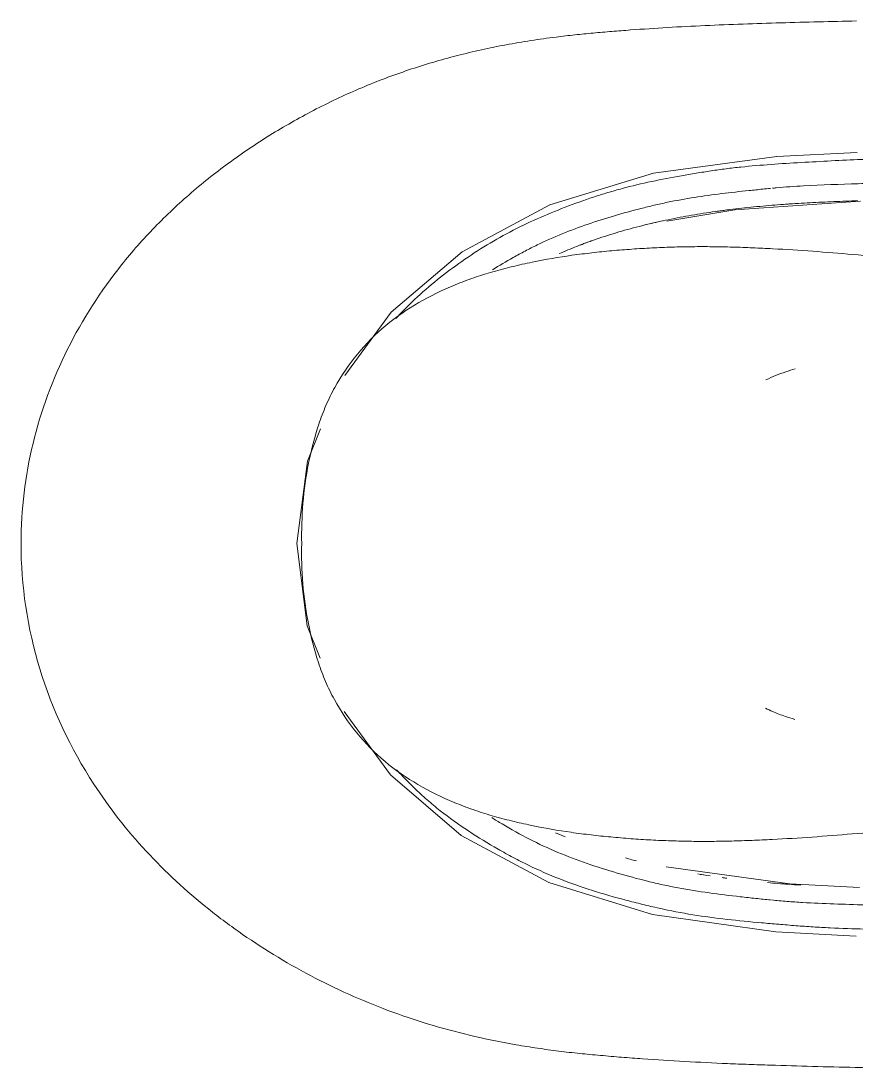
# Model space of a CAD drawing. Header units: millimetres. Extents: x -43239 to -23104, y -13901 to 9341.
# Drawn here: x -26719.9 to -26474.5, y -2205.3 to -1896.8 of the extents above; entities that cross this region are included whole.
import ezdxf

# ---------------------------------------------------------------- set-up
doc = ezdxf.new("R2010")
doc.units = ezdxf.units.MM
doc.layers.add('A-GENM', color=13, linetype='Continuous', lineweight=9)
doc.layers.add('G-IMPT', color=8, linetype='Continuous', lineweight=9)

# ---------------------------------------------------------------- blocks, each defined once
blk = doc.blocks.new('DURAVIT_218209-DuraStyle-Basic-floor-mounted-toi - Default-V26-Comedor')
at = {"layer": 'A-GENM'}
for points, knots in [([(-66.13, -485.97), (-67.78, -484.46), (-71.48, -480.85), (-76.93, -474.66), (-82.35, -467.53), (-87.28, -460.19), (-91.66, -452.56), (-95.52, -444.53), (-98.92, -436.28), (-101.42, -429.33), (-103.21, -423.74), (-104.81, -418.06), (-106.52, -410.86), (-107.93, -403.58), (-108.92, -397.74), (-109.63, -393.37), (-110.25, -388.99), (-110.92, -383.13), (-111.56, -375.77), (-112.1, -366.91), (-112.61, -358.05), (-113.04, -349.21), (-113.28, -340.34), (-113.46, -331.48), (-113.75, -319.66), (-114.16, -304.9), (-114.58, -287.18), (-114.99, -269.46), (-115.5, -245.83), (-116.08, -216.3), (-116.66, -180.85), (-117.3, -133.59), (-117.84, -74.51), (-117.99, -27.25), (-118, -3.61)], [0.1286656, 0.1286656, 0.1286656, 0.1286656, 0.140625, 0.15625, 0.171875, 0.1875, 0.203125, 0.21875, 0.234375, 0.25, 0.2578125, 0.265625, 0.28125, 0.296875, 0.3046875, 0.3125, 0.3203125, 0.328125, 0.34375, 0.359375, 0.375, 0.390625, 0.40625, 0.421875, 0.4375, 0.46875, 0.5, 0.53125, 0.5625, 0.625, 0.6875, 0.75, 0.875, 1, 1, 1, 1]), ([(118, -3.61), (117.99, -30.62), (117.8, -84.64), (116.95, -165.65), (115.81, -233.17), (114.73, -280.4), (114.12, -307.44), (113.62, -324.33), (113.28, -337.83), (113.08, -347.96), (112.8, -356.4), (112.45, -363.13), (112.08, -368.17), (111.67, -373.22), (111.11, -379.97), (110.3, -388.4), (108.99, -398.46), (107.42, -406.71), (105.88, -413.27), (104.23, -419.84), (101.9, -428.01), (98.55, -437.62), (95.2, -445.3), (92.16, -451.27), (88.92, -457.23), (84.49, -464.52), (79.53, -471.43), (75.25, -476.63), (71.89, -480.31), (68.93, -483.25), (67.08, -485), (66.45, -485.58)], [0, 0, 0, 0, 0.1428571, 0.2857143, 0.4285714, 0.5, 0.5357143, 0.5714286, 0.5892857, 0.6071429, 0.625, 0.6339286, 0.6428571, 0.6517857, 0.6607143, 0.6785714, 0.6964286, 0.7142857, 0.7232143, 0.7321429, 0.75, 0.7678571, 0.7857143, 0.7946429, 0.8035714, 0.8214286, 0.8392857, 0.8482143, 0.8571429, 0.8660714, 0.8705906, 0.8705906, 0.8705906, 0.8705906]), ([(-104.54, -375.35), (-104.58, -374.97), (-104.87, -371.92), (-105.48, -363.52), (-105.82, -352.79), (-106.1, -342.04), (-106.5, -331.29), (-106.84, -317.79), (-107.38, -294.66), (-108.11, -264.75), (-108.86, -227.87), (-109.5, -191), (-110.21, -141.83), (-110.74, -87.33), (-110.93, -45.12), (-110.97, -27.5)], [-0.6666667, -0.6666667, -0.6666667, -0.6666667, -0.6645833, -0.65, -0.6208333, -0.60625, -0.5916667, -0.5625, -0.5333333, -0.4666667, -0.4, -0.3333333, -0.2666667, -0.1333333, -0.037755, -0.037755, -0.037755, -0.037755]), ([(104.54, -375.35), (104.69, -373.82), (104.96, -370.77), (105.36, -364.66), (105.69, -357), (105.94, -347.8), (106.23, -338.59), (106.55, -329.36), (106.86, -317.02), (107.21, -301.59), (107.67, -283.17), (108.51, -246.31), (109.56, -190.99), (110.5, -117.25), (110.83, -68.07), (110.92, -43.49)], [0.3333333, 0.3333333, 0.3333333, 0.3333333, 0.3416667, 0.35, 0.3666667, 0.3833333, 0.4, 0.4166667, 0.4333333, 0.4666667, 0.5, 0.5333333, 0.6666667, 0.8, 0.9333333, 0.9333333, 0.9333333, 0.9333333]), ([(153.69, -350.72), (153.94, -339.1), (154.18, -321.76), (154.47, -298.37), (154.59, -286.8), (154.64, -281.05)], [-1, -1, -1, -1, -0.5, -0.25, 0, 0, 0, 0]), ([(-153.69, -350.72), (-153.61, -354.42), (-153.44, -361.84), (-153.14, -372.97), (-152.78, -384.02), (-152.31, -395.24), (-151.72, -406.24), (-151.11, -415.27), (-150.61, -421.65), (-150.29, -425.32), (-149.95, -429.05), (-149.54, -433.41), (-148.81, -439.61), (-147.85, -446.39), (-146.59, -453.71), (-145.12, -460.92), (-142.83, -470.48), (-139.28, -482.42), (-134.1, -496.09), (-127.79, -509.54), (-120.53, -522.36), (-112.4, -534.55), (-103.16, -546.24), (-93, -557.02), (-78.25, -570.02), (-57.43, -583.41), (-29.53, -593.67), (-9.85, -596.02), (0, -596.03)], [-1, -1, -1, -1, -0.965909, -0.931818, -0.897727, -0.863636, -0.829545, -0.795455, -0.778409, -0.769886, -0.761364, -0.744318, -0.727273, -0.704545, -0.681818, -0.659091, -0.636364, -0.590909, -0.545455, -0.5, -0.454545, -0.409091, -0.363636, -0.318182, -0.272727, -0.181818, -0.090909, 0, 0, 0, 0]), ([(-85.24, -437.98), (-85.98, -436.27), (-88.48, -430.24), (-91.31, -421.88), (-93.73, -412.83), (-95.3, -405.94), (-96.62, -399.01), (-97.7, -392.17), (-98.58, -385.29), (-99.31, -378.18), (-99.88, -371.16), (-100.3, -364.34), (-100.64, -357.3), (-100.81, -352.56), (-100.89, -350.25)], [0.5555556, 0.5555556, 0.5555556, 0.5555556, 0.5833333, 0.6527778, 0.6875, 0.7222222, 0.7569444, 0.7916667, 0.8263889, 0.8611111, 0.8958333, 0.9305556, 0.9652778, 1, 1, 1, 1]), ([(0, -596.03), (12.5, -596.02), (37.47, -592.21), (67.88, -577.74), (90.88, -559.65), (104.98, -544.3), (114.96, -530.83), (121.67, -520.38), (127.75, -509.49), (133.16, -498.14), (137.75, -486.62), (141.68, -474.67), (144.84, -462.51), (146.87, -452.4), (148.19, -444.11), (148.89, -438.87), (149.38, -434.69), (149.7, -431.65), (149.98, -428.68), (150.36, -424.48), (150.79, -419.34), (151.41, -411.1), (152.03, -400.8), (152.53, -390.32), (152.85, -381.91), (153.12, -373.61), (153.41, -363.2), (153.6, -354.86), (153.69, -350.72)], [-1, -1, -1, -1, -0.884615, -0.769231, -0.692308, -0.615385, -0.576923, -0.538462, -0.5, -0.461538, -0.423077, -0.384615, -0.346154, -0.307692, -0.288462, -0.269231, -0.259615, -0.25, -0.240385, -0.230769, -0.211538, -0.192308, -0.153846, -0.115385, -0.096154, -0.076923, -0.038462, 0, 0, 0, 0]), ([(0, -513.55), (-3.94, -513.62), (-11.84, -513.4), (-23.6, -511.76), (-33.2, -509.33), (-40.6, -506.55), (-47.68, -503.09), (-55.88, -497.52), (-64.36, -489.15), (-71.05, -479.37), (-75.37, -470.44), (-78.18, -463.06), (-79.94, -457.46), (-81.44, -451.76), (-83.19, -443.96), (-84.52, -436.2), (-85.53, -428.33), (-86.12, -422.54), (-86.6, -416.61), (-86.97, -410.76), (-87.22, -404.88), (-87.35, -398.87), (-87.36, -392.98), (-87.24, -387.05), (-87.04, -381.08), (-86.68, -373.3), (-86.06, -363.47), (-85.44, -355.64), (-85.09, -351.67)], [-1, -1, -1, -1, -0.944444, -0.888889, -0.833333, -0.805556, -0.777778, -0.722222, -0.666667, -0.611111, -0.555556, -0.527778, -0.5, -0.472222, -0.444444, -0.388889, -0.361111, -0.333333, -0.305556, -0.277778, -0.25, -0.222222, -0.194444, -0.166667, -0.138889, -0.111111, -0.055556, 0, 0, 0, 0]), ([(85.09, -351.67), (85.43, -355.63), (86.06, -363.44), (86.68, -373.27), (87.04, -381.06), (87.24, -387.04), (87.36, -392.99), (87.35, -398.89), (87.22, -404.91), (86.97, -410.81), (86.6, -416.68), (86.11, -422.61), (85.52, -428.39), (84.51, -436.23), (83.19, -443.96), (81.44, -451.77), (79.94, -457.49), (78.17, -463.11), (75.34, -470.51), (71.02, -479.43), (64.33, -489.2), (55.84, -497.56), (47.63, -503.11), (40.55, -506.56), (33.16, -509.34), (23.57, -511.77), (11.83, -513.4), (3.94, -513.62), (0, -513.55)], [-1, -1, -1, -1, -0.944444, -0.888889, -0.861111, -0.833333, -0.805556, -0.777778, -0.75, -0.722222, -0.694444, -0.666667, -0.638889, -0.611111, -0.555556, -0.527778, -0.5, -0.472222, -0.444444, -0.388889, -0.333333, -0.277778, -0.222222, -0.194444, -0.166667, -0.111111, -0.055556, 0, 0, 0, 0]), ([(-100.14, -366.81), (-100.07, -368.02), (-99.97, -369.59), (-99.86, -371.16), (-99.83, -371.53)], [0.08214174, 0.08214174, 0.08214174, 0.08214174, 0.1, 0.10545359, 0.10545359, 0.10545359, 0.10545359]), ([(100.15, -366.76), (100.07, -367.96), (99.98, -369.4), (99.88, -370.83), (99.86, -371.07)], [0.08185705, 0.08185705, 0.08185705, 0.08185705, 0.1, 0.10358057, 0.10358057, 0.10358057, 0.10358057]), ([(-51.47, -368.61), (-51.2, -369.56), (-50.56, -371.6), (-49.51, -374.38), (-48.69, -376.24), (-48.25, -377.17)], [0.25549761, 0.25549761, 0.25549761, 0.25549761, 0.27777778, 0.30555556, 0.33333333, 0.33333333, 0.33333333, 0.33333333]), ([(48.24, -377.17), (48.57, -376.48), (49.42, -374.61), (50.47, -371.89), (51.2, -369.55), (51.47, -368.6)], [0.66666667, 0.66666667, 0.66666667, 0.66666667, 0.6875, 0.72222222, 0.74450398, 0.74450398, 0.74450398, 0.74450398]), ([(-80.46, -457.58), (-81.71, -455.59), (-83.6, -452.41), (-85.99, -448), (-88.42, -443.28), (-91.13, -437.14), (-93.96, -429.55), (-96.42, -421.8), (-98.2, -415.29), (-99.51, -410.11), (-100.66, -404.87), (-102.32, -395.62), (-103.45, -386.24), (-104.2, -378.77), (-104.41, -376.66), (-104.49, -375.89)], [-0.8230531, -0.8230531, -0.8230531, -0.8230531, -0.8104167, -0.803125, -0.7958333, -0.78125, -0.7666667, -0.7520833, -0.7375, -0.7302083, -0.7229167, -0.7083333, -0.6791667, -0.671875, -0.6676585, -0.6676585, -0.6676585, -0.6676585]), ([(80.46, -457.59), (81.09, -456.58), (83.32, -452.92), (86.87, -446.52), (90.72, -438.23), (93.98, -429.55), (96.75, -420.68), (98.75, -413.26), (100.14, -407.31), (101.33, -401.29), (102.53, -393.7), (103.45, -386.05), (104.08, -380.02), (104.38, -377.05), (104.52, -375.61)], [0.1769276, 0.1769276, 0.1769276, 0.1769276, 0.1833333, 0.2, 0.2166667, 0.2333333, 0.25, 0.2666667, 0.275, 0.2833333, 0.3, 0.3166667, 0.325, 0.3328448, 0.3328448, 0.3328448, 0.3328448]), ([(-98.2, -388.18), (-98.11, -388.95), (-97.95, -390.15), (-97.78, -391.34), (-97.72, -391.77)], [0.18839925, 0.18839925, 0.18839925, 0.18839925, 0.2, 0.20637953, 0.20637953, 0.20637953, 0.20637953]), ([(-94.94, -407.46), (-94.73, -408.41), (-94.35, -410.11), (-93.94, -411.81), (-93.76, -412.55)], [0.28548391, 0.28548391, 0.28548391, 0.28548391, 0.3, 0.311379, 0.311379, 0.311379, 0.311379])]:
    blk.add_open_spline(points, degree=3, knots=knots, dxfattribs=at)
for points in [[(-85.09, -351.67), (-84.79, -347.41), (-83.75, -338.99), (-81.81, -331.1), (-80.6, -327.37)], [(80.6, -327.37), (81.83, -331.18), (83.78, -339.16), (84.8, -347.5), (85.09, -351.67)], [(99.44, -376.5), (99.61, -374.48), (99.77, -372.46), (99.91, -370.43)], [(99.84, -371.44), (99.81, -371.79), (99.78, -372.15), (99.76, -372.5)], [(97.98, -389.86), (98.05, -389.41), (98.1, -388.95), (98.16, -388.5)], [(96.92, -397.01), (97.12, -395.82), (97.31, -394.62), (97.48, -393.42)], [(97.17, -395.46), (97.13, -395.74), (97.09, -396.01), (97.04, -396.29)], [(92.63, -416.9), (92.8, -416.28), (92.96, -415.67), (93.12, -415.05)], [(92.25, -418.26), (92.37, -417.85), (92.48, -417.45), (92.59, -417.04)], [(-89.1, -428.19), (-88.93, -428.67), (-88.75, -429.16), (-88.57, -429.65)], [(-88.57, -429.65), (-88.31, -430.36), (-88.05, -431.08), (-87.77, -431.79)], [(84.86, -438.84), (85.28, -437.9), (85.69, -436.95), (86.09, -435.99)]]:
    blk.add_open_spline(points, degree=3, dxfattribs=at)
at = {"layer": 'G-IMPT', "flags": 128}
for points in [[(-49.39, -500.98), (-67.97, -487.34), (-85.74, -466.52), (-99.53, -440.74), (-108.88, -410.27), (-113.89, -374.04), (-115.1, -350.49)], [(-100.79, -349.5), (-98.21, -386.42), (-94.85, -406.34)], [(49.29, -501.04), (67.97, -487.34), (85.74, -466.52), (99.53, -440.74), (108.88, -410.27), (113.89, -374.04), (115.1, -350.49)], [(94.85, -406.34), (99.79, -369.97), (100.79, -349.5)], [(0, -515), (-24.23, -511.9), (-33.67, -508.07)], [(0, -515), (24.23, -511.9), (33.64, -508.08)]]:
    blk.add_lwpolyline(points, dxfattribs=at)

msp = doc.modelspace()

# ---------------------------------------------------------------- block references
at = {"layer": 'A-GENM', "rotation": 269.924422144057}
msp.add_blockref('DURAVIT_218209-DuraStyle-Basic-floor-mounted-toi - Default-V26-Comedor', (-26123.82, -2050.98), dxfattribs=at)

doc.saveas('drawing.dxf')
